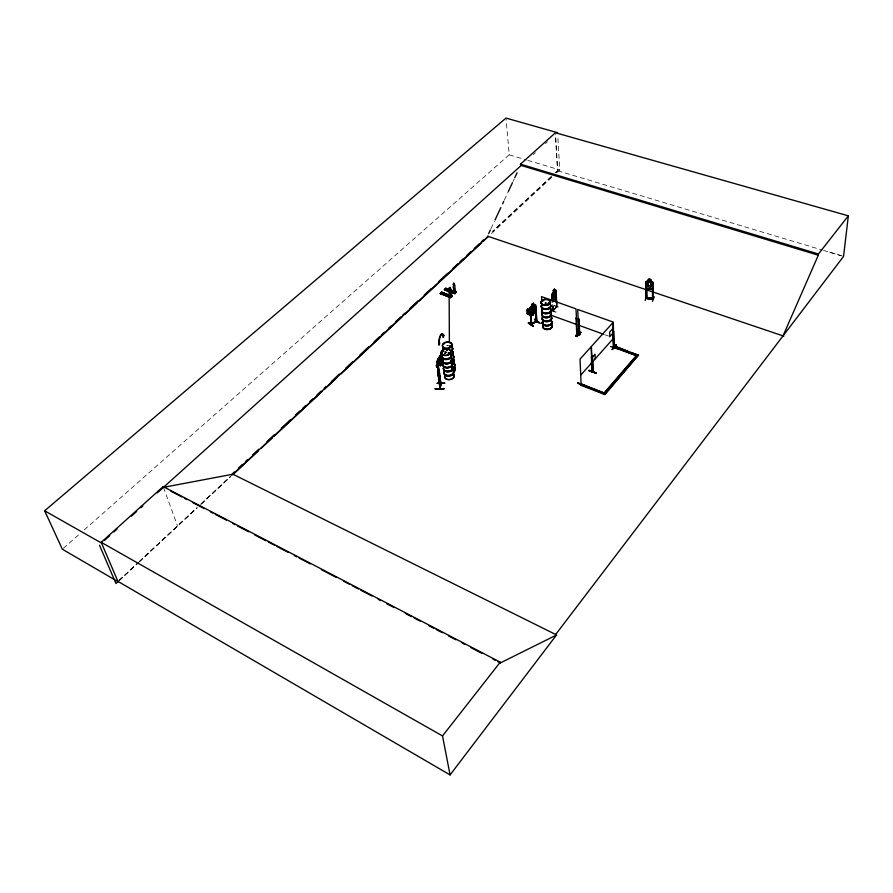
<?xml version="1.0" encoding="UTF-8"?>
<svg xmlns="http://www.w3.org/2000/svg" width="893" height="893" viewBox="0 0 893 893"><rect width="100%" height="100%" fill="white"/><g stroke="black" fill="none" stroke-linecap="round" stroke-linejoin="round"><path stroke-width="0.67" stroke-dasharray="4.46 3.35" d="M556.752 303.062C561.206 304.145 549.742 312.896 553.448 310.061M552.856 310.876L552.566 305.73M549.831 309.514L556.093 311.746L552.321 310.451M490.971 228.708L494.454 221.252M504.322 200.11L508.385 191.403M513.029 181.458L514.189 178.968M552.923 310.809L556.819 306.779M556.093 311.746L555.892 312.293L549.641 310.05M556.361 306.846L553.504 310.128M554.017 305.462L560.067 307.616M119.171 580.562L138.471 562.523M139.487 561.574L197.364 507.447M201.427 503.652L229.858 477.063M551.405 176.401L492.568 231.421L551.606 176.457M555.468 172.606L557.5 170.708L555.479 136.529M555.669 172.673L557.712 170.775L555.546 134.106M118.936 580.439L138.125 562.557M139.129 561.619L196.639 508.017M200.668 504.266L231.901 475.154M119.07 580.751L138.248 562.869M139.252 561.931L196.973 508.117M201.048 504.322L230.606 476.773M491.485 233.564L552.622 176.568M556.707 172.762L559.766 169.916L557.768 135.468M533.333 154.556L535.354 152.736M545.467 143.628L547.498 141.808M63.392 548.291L80.091 533.556M84.266 529.862L509.2 154.802L505.996 118.077M556.183 303.352L556.696 307.292L556.529 302.984M553.169 310.507L552.979 302.872M553.202 310.518L552.756 302.794M556.674 307.27L556.395 303.43M509.2 154.802L526.49 159.97M527.83 160.372L559.766 169.916M557.712 170.775L822.174 250.007M823.513 250.397L842.211 256.001M829.72 252.194L841.039 255.644M553.839 305.596L560.101 307.839M549.831 309.771L556.116 312.07M604.583 334.618L608.501 336.025M557.042 306.857L553.135 310.976L552.533 301.957M163.464 487.344L177.618 526.167M444.29 353.371L444.379 354.019M446.009 352.322A4.934 3.204 -7.9 0 1 444.881 352.009M446.076 352.523A4.856 3.159 -7.9 0 1 444.96 352.21M445.987 352.099A4.945 3.204 -7.9 0 1 444.848 351.786M446.946 345.825A4.945 3.204 -7.9 0 1 448.23 345.703M445.975 351.797A4.867 3.159 -7.9 0 1 444.859 351.485M446.924 345.624A4.867 3.159 -7.9 0 1 448.186 345.502M446.366 350.703A4.923 3.204 -7.9 0 1 447.583 350.357M446.433 350.994A4.845 3.159 -7.9 0 1 447.639 350.659M445.73 352.545A4.889 3.192 -8 0 1 446.991 352.422M444.614 353.606A4.889 3.192 -8 0 1 445.83 353.271M444.547 353.304A4.967 3.248 -8 0 1 445.786 352.969M444.513 353.081A4.967 3.248 -8 0 1 447.036 352.612M545.02 302.883A4.733 2.98 -4.3 0 1 546.248 302.76M545.076 303.609A4.733 2.98 -4.3 0 1 546.293 303.486M545.031 303.307A4.811 3.025 -4.3 0 1 546.282 303.185M545.02 303.084A4.811 3.025 -4.3 0 1 546.27 302.961"/><path stroke-width="1.34" d="M437.86 370.841L437.76 372.08L438.508 366.811L440.785 384.09L441.131 383.064M450.094 287.334L449.19 287.758L449.38 289.734A1.619 0.826 -70 0 0 449.123 291.564L449.38 342.733M438.184 368.452L438.184 367.369M536.872 320.754C535.9 320.71 536.537 321.145 536.369 321.647M531 323.824L536.246 321.279L530.989 323.902L531.569 323.567M530.286 308.744L531.715 324.349L531.402 323.601M442.18 351.273L442.727 351.206M451.467 295.75L450.865 295.382L451.322 295.806M451.088 295.527L451.411 295.594M455.553 291.978L454.827 286.709A1.607 0.815 -70.1 0 0 454.459 284.934L453.767 283.248M455.352 291.978L454.928 291.464L453.945 292.893L455.017 293.284L456.189 292.167C454.95 288.83 455.307 295.65 455.162 291.151M455.463 291.788L455.017 291.62M613.737 348.27L613.067 331.381L613.67 331.593L614.116 347.21L613.301 347.154L613.603 346.417M438.061 369.657L437.693 367.726L438.932 375.428L439.166 371.41M579.021 334.06L579.758 334.094L579.189 333.859M443.921 388.511C432.48 389.728 430.962 387.986 443.921 389.08M443.955 388.823L436.231 388.835M576.03 318.075L576.621 318.276L576.03 318.075L576.733 333.803C578.619 333.201 575.505 332.944 577.358 333.971L575.974 308.844L541.504 296.599L541.895 301.801M578.965 334.607L579.791 334.629L578.932 319.114L578.206 319.047L578.932 319.114M576.61 333.178L577.336 333.413M436.197 388.522L436.197 389.102M584.569 385.441L577.804 382.818L583.442 385.285M449.815 296.822L451.311 295.963M614.038 347.913L613.58 348.337L613.178 332.676M551.416 321.402A4.688 3.003 -4.3 0 1 550.121 325.231A4.688 3.003 -4.3 0 1 544.094 325.32A4.688 3.003 -4.3 0 1 543.324 321.525L543.402 321.58M818.312 255.208L818.435 254.014L848.35 215.838L555.457 132.744L520.485 164.167L520.574 165.283L818.312 255.208L783.027 335.891M527.942 311.456L527.808 312.706L530.565 313.8L532.362 313.22L533.523 311.255L532.976 309.726L530.23 308.621L529.114 309.48L527.629 308.799L526.368 310.92L527.997 311.501L527.116 312.974M592.796 371.309L592.695 371.957L592.885 370.796M848.35 215.838L843.55 256.403L555.613 634.566L556.495 635.012L500.348 662.941L497.881 661.657M450.675 295.628L451.244 295.605L450.686 290.627A1.619 0.826 -70 0 0 450.228 288.819L450.05 287.457L450.318 288.852A1.619 0.826 -70 0 1 450.775 290.649M453.343 284.264L453.733 283.371M437.168 383.398L444.904 383.186L437.135 383.186M440.405 388.321L439.836 388.187L440.718 383.7M440.986 383.689L440.037 388.276M441.03 383.421L439.97 388.801L438.039 372.805L437.682 373.285M440.573 362.245L437.659 366.677L437.224 360.995L440.762 355.626L441.41 360.091L438.072 366.61M437.079 362.257L437.302 361.006M438.988 378.487L439.557 372.035M589.179 370.361C610.12 377.94 574.489 365.494 595.944 372.85M437.704 367.737L438.095 365.996L438.296 367.927M437.894 367.771L438.095 365.996M535.566 312.159L531.034 314.671L535.566 312.159L536.068 309.904M528.388 322.976L533.411 326.291L528.388 322.976L528.678 322.496L533.411 326.291M549.34 303.207L548.079 303.676L549.418 303.765M548.827 303.073L548.168 303.319L548.659 303.832M542.274 301.287L542.542 301.075M542.866 301.343L542.129 301.164M645.94 298.128C648.965 300.517 655.071 297.492 652.515 299.099L652.47 283.382L653.14 283.449L652.47 283.382M652.493 301.343L654.312 296.766M653.163 287.658L652.337 289.466L653.174 287.613M645.181 300.494L646.599 295.851M646.108 298.106L645.896 281.641L646.03 298.351L653.029 299.166L653.163 282.445L652.303 281.663L645.885 281.686M646.108 297.548L653.151 298.385M646.532 282.88L645.862 282.802L646.577 282.724L646.733 298.195M652.292 281.708L650.662 281.541L650.651 279.609L648.374 279.409L648.396 281.295L647.168 281.853L647.191 285.447L648.407 287.111L650.662 287.367L651.868 285.972L651.857 282.378L650.64 281.596M650.729 279.554C650.495 284.521 651.857 277.076 648.285 279.33L648.374 281.34L646.666 281.038M645.918 286.843L646.677 288.83L652.348 289.421L646.744 288.718M553.359 292.335L552.041 294.355L553.381 292.346L553.18 290.404L554.564 289.075L555.58 294.634L553.805 298.095L553.046 297.246L553.314 292.324M449.625 353.784C449.201 351.563 447.348 355.034 449.57 353.706M448.476 353.26L449.079 353.036M450.887 346.495C449.782 347.757 449.313 346.049 449.927 346.852M449.302 353.762L449.246 353.07M451.925 296.443L441.689 292.111L440.282 293.44L450.753 297.682L450.82 296.688L449.637 296.398L450.82 296.688M441.555 292.536L451.836 296.632L452.104 295.46L450.932 295.17L452.104 295.46M452.327 296.163L450.742 297.704L440.305 293.563L441.689 292.111L441.376 292.725L452.293 296.197M441.7 292.324L452.137 296.342L441.421 292.502M456.223 291.542L454.838 293.775L444.424 289.533L445.819 288.227L456.435 292.257L445.83 288.439L444.547 289.745M445.819 288.227L445.473 288.863L456.401 292.279M455.117 293.518L444.58 289.712M444.223 343.883L443.62 343.995M442.615 350.715L438.15 359.433L441.566 353.639M443.118 350.994L438.15 359.433M440.517 362.29L441.332 360.08L440.762 355.626M440.305 388.689L437.849 372.057M581.053 384.336L581.522 383.644L580.696 385.184L604.762 394.494L638.495 355.291L614.786 346.149L614.027 347.009L636.43 355.682L614.038 347.489M440.55 365.851L443.229 360.872M541.314 323.456L543.714 320.922M488.65 233.687L490.391 229.947M495.035 220.002L500.839 207.567M502.58 203.838L503.741 201.349M508.385 191.403L512.448 182.697M514.77 177.718L517.092 172.751M580.896 332.241L577.034 336.639M592.427 355.838L591.825 356.162L592.427 355.838L593.131 371.566L592.762 370.874M592.863 371.399L592.439 371.823L592.896 370.952M442.392 361.855L440.227 365.851L443.285 360.962M529.102 309.391C529.995 307.092 533.11 303.899 535.666 304.77L536.916 321.357L531.179 324.617L531.235 324.003M440.729 360.56L442.627 357.055M442.694 357.58L438.909 364.59L442.314 358.785M436.655 366.934L437.391 361.989L439.959 358.562L439.635 362.603L436.554 367.034L437.47 365.382M436.51 365.181L436.811 364.634L436.677 366.32M595.899 373.196L589.157 370.673M437.324 361.051L439.68 356.586M530.453 308.866L529.75 309.558L530.42 311.289L528.087 312.528L530.509 311.836L531.447 313.912L531.101 311.512L533.601 310.262L531.034 310.965L529.917 309.246L531.279 324.561M533.701 305.172L533.545 303.252L531.569 304.29L531.848 306.277L527.049 312.985L527.183 313.867L531.134 315.43L532.909 315.251M531.078 315.396L532.954 315.296L535.9 310.418L534.829 309.078L530.877 307.482L531.235 311.032L532.317 312.014L534.103 311.01L534.929 308.945L534.65 305.373L533.634 305.272L533.545 303.252M444.379 289.912L455.229 293.328L444.714 289.41M117.921 581.376L450.072 774.923L556.562 634.923L232.258 473.893L234.301 471.984M448.599 353.193L448.732 353.818M450.574 346.73L450.44 346.116M449.949 346.082L449.447 346.707M450.072 774.923L442.526 735.932L500.247 662.182L163.185 486.596L101.21 542.319L118.055 581.689L62.343 549.217L44.65 510.785L505.996 118.077L557.612 132.711M448.978 290.203L449.648 290.75M445.094 294.59L445.696 294.02M595.642 373.14L588.911 370.606M591.4 356.653L592.104 372.336L591.166 346.774L580.037 359.098L581.109 384.358M636.296 355.838L603.422 393.969L637.178 354.811M604.762 394.494L638.495 354.8M453.532 283.483L454.18 283.304M610.589 346.495L617.443 348.75M613.29 346.718L613.848 346.83M613.379 347.589L613.703 348.259M612.274 349.531L616.137 345.1M592.193 355.749L593.119 371.51M616.047 345.1L612.185 349.531L616.036 344.776M613.67 331.593L612.933 331.537M580.696 385.184L581.365 384.481M580.863 374.971L591.858 362.625M592.092 362.346L613.469 338.358M592.204 357.412L595.039 354.242L595.229 358.83M575.55 336.047L579.445 331.705M575.806 336.159L579.412 331.437L575.46 336.058M576.666 336.505L580.963 332.308M579.579 334.786L578.34 318.901M576.744 333L576.755 333.781M577.47 333.256L577.291 333.993M543.737 320.699L541.013 323.422L543.435 321.368M552.912 300.952L552.387 299.479L552.99 300.974L556.015 297.771L556.372 295.449L556.038 290.325L554.575 291.085L554.453 289.165L553.247 290.426M555.535 290.125L554.62 290.973M552.22 300.595L552.242 295.092L552.89 301.588M552.454 295.17L551.874 295.46M556.306 302.147L555.781 291.442M455.81 292.524L455.676 291.431L453.856 293.127L453.878 292.368M455.062 293.563L454.95 292.77M450.887 297.213L452.07 296.085M443.14 294.612L444.535 293.295M445.484 293.641L444.067 294.835M118.155 581.51L115.978 583.542L99.503 545.243M238.375 468.178L242.461 464.382M245.53 461.525L247.573 459.627M252.674 454.872L258.803 449.168M266.962 441.555L274.118 434.902M281.262 428.249L290.448 419.688M295.55 414.932L299.635 411.126M302.705 408.28L305.763 405.422M309.849 401.627L312.907 398.769M316.993 394.963L321.078 391.156M324.137 388.31L326.179 386.412M331.292 381.657L339.452 374.044M345.58 368.34L352.724 361.687M359.868 355.023L369.066 346.473M374.167 341.718L379.268 336.962M381.311 335.065L384.381 332.207M388.455 328.401L391.525 325.554M395.61 321.748L400.711 316.993M402.754 315.095L404.797 313.186M409.898 308.431L418.069 300.829M424.197 295.125L431.341 288.472M438.485 281.808L447.672 273.258M452.773 268.503L457.886 263.748M459.928 261.839L462.987 258.992M467.072 255.186L471.158 251.379M474.216 248.533L479.318 243.778M481.36 241.869L483.403 239.971M488.103 236.377L232.906 474.216L163.464 487.344L163.185 486.596M232.638 474.875L258.122 451.121M261.18 448.275L272.387 437.816M274.419 435.918L322.317 391.268M324.36 389.37L337.61 377.013M340.657 374.167L401.805 317.171M404.864 314.314L417.087 302.917M419.13 301.019L481.294 243.063M483.336 241.166L488.426 236.422M104.626 540.276L109.783 535.633M113.913 531.927L117.016 529.136M131.461 516.132L136.629 511.488M140.748 507.782L142.813 505.918M157.268 492.914L521.188 165.473M438.385 368.05L441.086 384.079M450.463 346.596L449.983 346.718M449.581 346.328L450.775 346.216M581.086 383.789L604.226 393.054L582.761 384.76M591.936 372.013L591.412 362.056M539.484 322.775L534.461 319.203M539.193 322.987L534.527 319.437L539.205 322.674M536.749 321.19L530.978 324.494L530.933 323.936M536.269 321.67L535.476 305.819L536.113 321.558M645.952 297.782L653.029 298.575M449.447 353.807L448.744 353.929M450.507 346.997L450.619 346.417M536.66 321.223L535.476 305.819M531.525 324.148L530.822 315.162M579.066 334.395L579.669 334.585M449.19 353.65L448.297 353.483M613.513 346.997L614.116 347.21M450.239 346.272L449.637 346.384M646.532 297.827L646.03 297.771M613.569 347.779L613.022 322.54L591.4 346.484L592.126 363.027M445.707 294.121L444.982 294.668M445.484 294.043L444.881 294.612M438.072 358.908L438.407 359.477M438.831 364.065L439.166 364.623M436.264 365.137L436.632 367.045M579.557 334.261L579.579 334.819L578.798 319.259M548.916 303.073L549.53 303.531M652.526 298.519L652.526 299.077M520.485 164.167L818.435 254.014M441.455 292.558L451.869 296.61M456.435 292.234L445.562 288.606M456.167 292.491L445.551 288.696M487.489 236.165L783.82 336.148M552.41 293.239L555.993 290.404L556.663 301.778M613.871 346.797L613.29 346.596M550.255 314.95L576.8 324.561M578.519 325.175L603.277 334.138M576.845 333.591L577.425 333.77M627.232 351.172L614.786 346.149M630.96 352.534L638.495 355.291M454.414 292.647L453.51 287.948L454.336 292.614M449.19 288.372L449.291 289.7A1.619 0.826 -70 0 0 449.369 291.877L450.284 296.565M455.05 291.252L456.122 291.643M453.767 292.48L454.838 292.871M444.424 289.533L455.151 293.496M451.166 296.822L451.032 295.07M440.584 293.306L451.199 297.246M440.282 293.44L451.021 297.425M577.726 383.209L583.352 385.419M580.673 384.693L604.751 394.003M527.183 313.867L531.168 315.363M440.74 384.079L438.965 370.684M170.864 491.206L181.971 496.999M184.438 498.283L186.905 499.567M193.078 502.781L204.184 508.575M210.357 511.789L212.824 513.073M215.291 514.357L226.398 520.15M232.571 523.365L235.038 524.649M237.505 525.944L248.611 531.726M254.773 534.94L265.88 540.734M268.358 542.018L274.519 545.232M276.986 546.527L288.093 552.309M294.266 555.524L296.733 556.808M299.2 558.103L310.306 563.885M321.413 569.678L336.226 577.391M343.626 581.254L349.799 584.469M352.266 585.763L358.439 588.978M360.906 590.262L372.013 596.044M378.185 599.27L380.652 600.554M386.814 603.768L394.226 607.631M405.333 613.413L411.494 616.628M413.972 617.923L420.134 621.137M428.774 625.636L433.708 628.214M436.175 629.498L442.348 632.713M448.52 635.928L455.921 639.79M462.094 643.005L464.561 644.288M470.734 647.503L481.84 653.296M492.947 659.09L495.414 660.374M101.21 542.319L442.526 735.932M44.65 510.785L101.534 543.067M578.999 334.596L577.704 309.458L613.268 322.105L613.971 347.957M440.684 383.465L440.249 388.745L437.771 372.046M530.286 313.108L531.089 314.704M528.41 322.942L533.11 326.425M543.29 321.536L543.257 320.955M438.028 369.925L439.691 373.899M438.005 365.996L438.296 368.05M442.057 294.087L443.475 292.893M448.197 290.928L449.614 289.734M447.605 288.997L446.199 290.192M447.259 290.582L448.666 289.388M451.456 295.315L451.601 296.409M449.748 296.297L449.726 297.056L451.545 295.349L451.691 296.454M500.247 662.182L500.348 662.941M455.575 291.397L455.72 292.491M529.929 307.973L530.342 313.142M552.242 295.092L552.588 300.227M552.086 294.333L552.533 301.957M555.87 292.725L556.451 301.7M555.848 298.217L556.093 302.068M592.238 365.762L592.461 371.868M453.253 284.242L453.521 285.816A1.607 0.815 -70.1 0 0 453.588 287.981M646.577 282.724L646.699 298.385M453.298 355.671A4.856 3.17 -7.9 0 1 450.887 360.08M452.137 351.418A4.856 3.159 -7.9 0 1 451.467 355.95M453.253 355.425A4.833 3.159 -7.9 0 1 451.914 359.299M451.445 346.384A4.878 3.159 -7.9 0 1 450.764 350.904M443.274 350.346A4.878 3.159 -7.9 0 1 443.174 347.913M452.126 350.916A4.923 3.204 -7.9 0 1 451.445 355.514M452.159 351.139A4.923 3.204 -7.9 0 1 451.467 355.738M452.037 350.703A4.856 3.159 -7.9 0 1 451.367 355.235M452.215 347.757A4.867 3.159 -7.9 0 1 450.865 351.63M443.017 350.302A4.867 3.159 -7.9 0 1 443.274 348.638M452.238 347.477A4.934 3.204 -7.9 0 1 450.876 351.418M443.274 350.837A4.934 3.204 -7.9 0 1 443.174 348.382M451.534 346.596A4.945 3.204 -7.9 0 1 450.842 351.195M443.252 350.614A4.945 3.204 -7.9 0 1 443.151 348.158M453.287 355.514A4.856 3.17 -7.9 0 1 451.947 359.41M453.811 363.585A4.822 3.17 -7.9 0 1 452.081 368.653M454.905 367.536A4.8 3.17 -8 0 1 453.588 371.421M453.823 363.306A4.889 3.215 -7.9 0 1 452.07 368.441M453.8 363.083A4.889 3.215 -7.9 0 1 452.037 368.217M454.37 363.529A4.822 3.17 -7.9 0 1 451.981 367.938M453.343 356.061A4.833 3.159 -7.9 0 1 450.943 360.459M453.131 358.629A4.833 3.17 -7.9 0 1 452.461 363.161M454.247 360.761A4.833 3.17 -7.9 0 1 452.561 363.875M453.22 359.343A4.833 3.17 -7.9 0 1 453.89 359.991M453.242 359.064A4.9 3.215 -7.9 0 1 452.561 363.663M453.209 358.841A4.9 3.215 -7.9 0 1 452.539 363.44M454.961 367.771A4.811 3.181 -8 0 1 453.633 371.667A4.8 3.17 -8 0 0 454.939 367.771M454.939 367.626A4.811 3.181 -8 0 1 453.622 371.521M451.635 359.019A4.889 3.204 -8 0 1 447.985 363.808A4.889 3.204 -8 0 1 442.381 360.75M451.668 358.74A4.956 3.248 -8 0 1 447.315 363.697A4.956 3.248 -8 0 1 442.571 359.645M452.148 362.614A4.878 3.215 -8 0 1 447.862 367.514A4.878 3.215 -8 0 1 443.185 363.507M451.456 361.799A4.878 3.215 -8 0 1 451.378 365.963A4.878 3.215 -8 0 1 445.205 367.112A4.878 3.215 -8 0 1 443.162 363.351M450.385 353.751A4.967 3.248 -8 0 1 447.973 359.142A4.967 3.248 -8 0 1 441.655 356.173M451.534 358.294A4.889 3.204 -8 0 1 447.248 363.183A4.889 3.204 -8 0 1 442.571 359.187M450.373 354.041A4.9 3.204 -8 0 1 450.284 358.182A4.9 3.204 -8 0 1 444.1 359.332A4.9 3.204 -8 0 1 442.046 355.593M451.635 358.528A4.956 3.248 -8 0 1 447.293 363.473A4.956 3.248 -8 0 1 442.548 359.421M450.362 353.528A4.967 3.248 -8 0 1 447.951 358.919A4.967 3.248 -8 0 1 441.622 355.95M450.273 353.315A4.9 3.204 -8 0 1 447.895 358.618A4.9 3.204 -8 0 1 441.644 355.704M453.32 371.198A4.845 3.215 -8 0 1 449.704 375.998A4.845 3.215 -8 0 1 444.145 372.917M453.354 370.93A4.912 3.248 -8 0 1 449.045 375.886A4.912 3.248 -8 0 1 444.334 371.823M453.153 374.067A4.845 3.215 -8 0 1 453.086 378.241A4.845 3.215 -8 0 1 446.969 379.38A4.845 3.215 -8 0 1 444.937 375.607M453.131 373.921A4.845 3.215 -8 0 1 453.064 378.096A4.845 3.215 -8 0 1 446.946 379.235A4.845 3.215 -8 0 1 444.915 375.462M452.182 363.016A4.867 3.192 -8 0 1 447.918 367.894A4.867 3.192 -8 0 1 443.263 363.897M452.171 362.781A4.878 3.215 -8 0 1 447.884 367.682A4.878 3.215 -8 0 1 443.207 363.663M452.092 366.007A4.923 3.248 -8 0 1 449.704 371.399A4.923 3.248 -8 0 1 443.419 368.418M453.22 370.483A4.845 3.204 -8 0 1 448.978 375.373A4.845 3.204 -8 0 1 444.334 371.365M452.07 366.286A4.856 3.204 -8 0 1 449.715 371.6A4.856 3.204 -8 0 1 443.531 368.664M453.32 370.707A4.912 3.248 -8 0 1 449.012 375.663A4.912 3.248 -8 0 1 444.301 371.6M452.059 365.784A4.923 3.248 -8 0 1 449.67 371.175A4.923 3.248 -8 0 1 443.397 368.206M452.639 366.23A4.867 3.204 -8 0 1 448.375 371.12A4.867 3.204 -8 0 1 443.721 367.112M550.579 309.224A4.733 2.992 -4.3 0 1 549.262 313.041A4.733 2.992 -4.3 0 1 543.201 313.142A4.733 2.992 -4.3 0 1 542.419 309.358M550.624 308.956A4.8 3.036 -4.3 0 1 549.284 312.829A4.8 3.036 -4.3 0 1 543.134 312.93A4.8 3.036 -4.3 0 1 542.352 309.09M550.836 312.851A4.722 3.003 -4.3 0 1 549.53 316.691A4.722 3.003 -4.3 0 1 543.457 316.792A4.722 3.003 -4.3 0 1 542.687 312.985M550.802 312.583A4.711 2.992 -4.3 0 1 549.496 316.401A4.711 2.992 -4.3 0 1 543.446 316.502A4.711 2.992 -4.3 0 1 542.676 312.717M550.322 304.636A4.811 3.025 -4.3 0 1 546.471 309.235A4.811 3.025 -4.3 0 1 541.493 305.506M550.534 308.498A4.733 2.992 -4.3 0 1 549.217 312.327A4.733 2.992 -4.3 0 1 543.145 312.427A4.733 2.992 -4.3 0 1 542.364 308.632M550.702 305.618A4.744 2.992 -4.3 0 1 545.869 309.48A4.744 2.992 -4.3 0 1 541.571 305.774M550.601 308.732A4.8 3.036 -4.3 0 1 549.273 312.606A4.8 3.036 -4.3 0 1 543.123 312.706A4.8 3.036 -4.3 0 1 542.33 308.866M550.735 305.127A4.811 3.025 -4.3 0 1 545.835 309.045A4.811 3.025 -4.3 0 1 541.482 305.283M550.657 304.893A4.744 2.992 -4.3 0 1 545.813 308.755A4.744 2.992 -4.3 0 1 541.515 305.049M551.461 321.134A4.755 3.036 -4.3 0 1 550.144 325.019A4.755 3.036 -4.3 0 1 544.038 325.108A4.755 3.036 -4.3 0 1 543.257 321.257M551.64 324.706A4.666 2.992 -4.3 0 1 550.345 328.535A4.688 3.003 -4.3 0 1 544.339 328.736A4.688 3.003 -4.3 0 1 543.569 324.918M543.58 324.829A4.666 2.992 -4.3 0 0 544.35 328.624A4.666 2.992 -4.3 0 0 550.345 328.535A4.688 3.003 -4.3 0 0 551.662 324.795M550.847 313.22A4.711 2.992 -4.3 0 1 549.541 317.037A4.711 2.992 -4.3 0 1 543.502 317.138A4.711 2.992 -4.3 0 1 542.732 313.343M550.847 312.996A4.722 3.003 -4.3 0 1 549.53 316.836A4.722 3.003 -4.3 0 1 543.469 316.926A4.722 3.003 -4.3 0 1 542.698 313.13M551.595 317.607A4.766 3.036 -4.3 0 1 546.728 321.525A4.766 3.036 -4.3 0 1 542.408 317.752M551.372 320.687A4.688 3.003 -4.3 0 1 550.066 324.516A4.688 3.003 -4.3 0 1 544.049 324.617A4.688 3.003 -4.3 0 1 543.279 320.81M551.55 317.863A4.699 2.992 -4.3 0 1 546.75 321.726A4.699 2.992 -4.3 0 1 542.486 318.008M551.45 320.911A4.755 3.036 -4.3 0 1 550.121 324.795A4.755 3.036 -4.3 0 1 544.016 324.896A4.755 3.036 -4.3 0 1 543.234 321.034M551.584 317.383A4.766 3.036 -4.3 0 1 546.717 321.301A4.766 3.036 -4.3 0 1 542.397 317.528M551.494 317.149A4.711 2.992 -4.3 0 1 546.706 321.011A4.711 2.992 -4.3 0 1 542.442 317.294M437.525 362.257L437.793 364.712L439.49 361.643L439.233 359.868L437.525 362.938L438.608 362.368L438.005 365.438L438.865 362.368L440.137 361.654L440.003 361.062L439.01 361.598L439.657 358.372L438.753 361.576L437.559 362.178M443.854 335.232L443.464 337.364L442.761 337.219L443.14 336.527A5.458 1.819 -80.9 0 0 440.64 335.846A5.458 1.819 -80.9 0 0 439.334 343.459L439.702 342.767L439.289 344.988L438.53 344.91L438.909 344.218A6.541 2.177 -80.9 0 1 440.483 335.087A6.541 2.177 -80.9 0 1 443.475 335.913L443.854 335.232M439.01 372.269L438.709 373.888L438.474 368.686L439.01 372.269M527.674 309.346L527.417 310.809L527.674 309.346M529.605 309.681L528.433 311.657L531.19 312.751L532.351 310.786L529.605 309.681M613.29 332.788L609.763 336.728L609.629 332.107L613.156 328.178L613.29 332.788M554.921 295.315L553.705 296.565L553.47 293.004L554.687 291.743L554.921 295.315M554.33 289.734L553.582 291.174L554.33 289.734M446.533 293.909L445.149 295.36L446.533 293.909M442.749 292.502L441.365 293.953L442.749 292.502M446.88 288.618L445.507 290.058L446.88 288.618M533.981 309.48L532.195 310.496L531.904 306.924L533.69 305.908L533.981 309.48M533.188 303.843L532.094 305.138L533.188 303.843M650.227 279.933L648.776 279.777L648.776 280.424L650.238 280.581L650.227 279.933M650.64 282.233L648.385 281.987L648.396 285.581L650.651 285.827L650.64 282.233M444.357 347.879A4.889 3.159 -7.9 0 0 452.037 344.988A4.889 3.159 -7.9 0 0 445.183 342.32A4.889 3.159 -7.9 0 0 444.357 347.879M444.413 348.225A4.878 3.148 -7.9 0 0 452.059 345.345A4.878 3.148 -7.9 0 0 445.25 342.7A4.878 3.148 -7.9 0 0 444.413 348.225M443.129 354.856A4.923 3.204 -8 0 0 450.853 351.942A4.923 3.204 -8 0 0 443.966 349.241A4.923 3.204 -8 0 0 443.129 354.856M443.185 355.213A4.9 3.192 -8 0 0 450.887 352.311A4.9 3.192 -8 0 0 444.033 349.609A4.9 3.192 -8 0 0 443.185 355.213M543.212 304.77A4.766 2.992 -4.3 0 0 550.523 302.035A4.766 2.992 -4.3 0 0 543.569 299.568A4.766 2.992 -4.3 0 0 543.212 304.77M543.257 305.116A4.744 2.98 -4.3 0 0 550.523 302.392A4.744 2.98 -4.3 0 0 543.603 299.936A4.744 2.98 -4.3 0 0 543.257 305.116M543.223 304.915A4.766 2.992 -4.3 0 0 550.534 302.18A4.766 2.992 -4.3 0 0 543.58 299.713A4.766 2.992 -4.3 0 0 543.223 304.915M550.367 328.758A4.677 3.003 -4.3 0 0 551.662 324.929A4.688 3.003 -4.3 0 1 550.367 328.78A4.688 3.003 -4.3 0 1 544.35 328.87A4.688 3.003 -4.3 0 1 543.58 325.063A4.677 3.003 -4.3 0 0 544.362 328.858A4.677 3.003 -4.3 0 0 550.367 328.758"/></g></svg>
